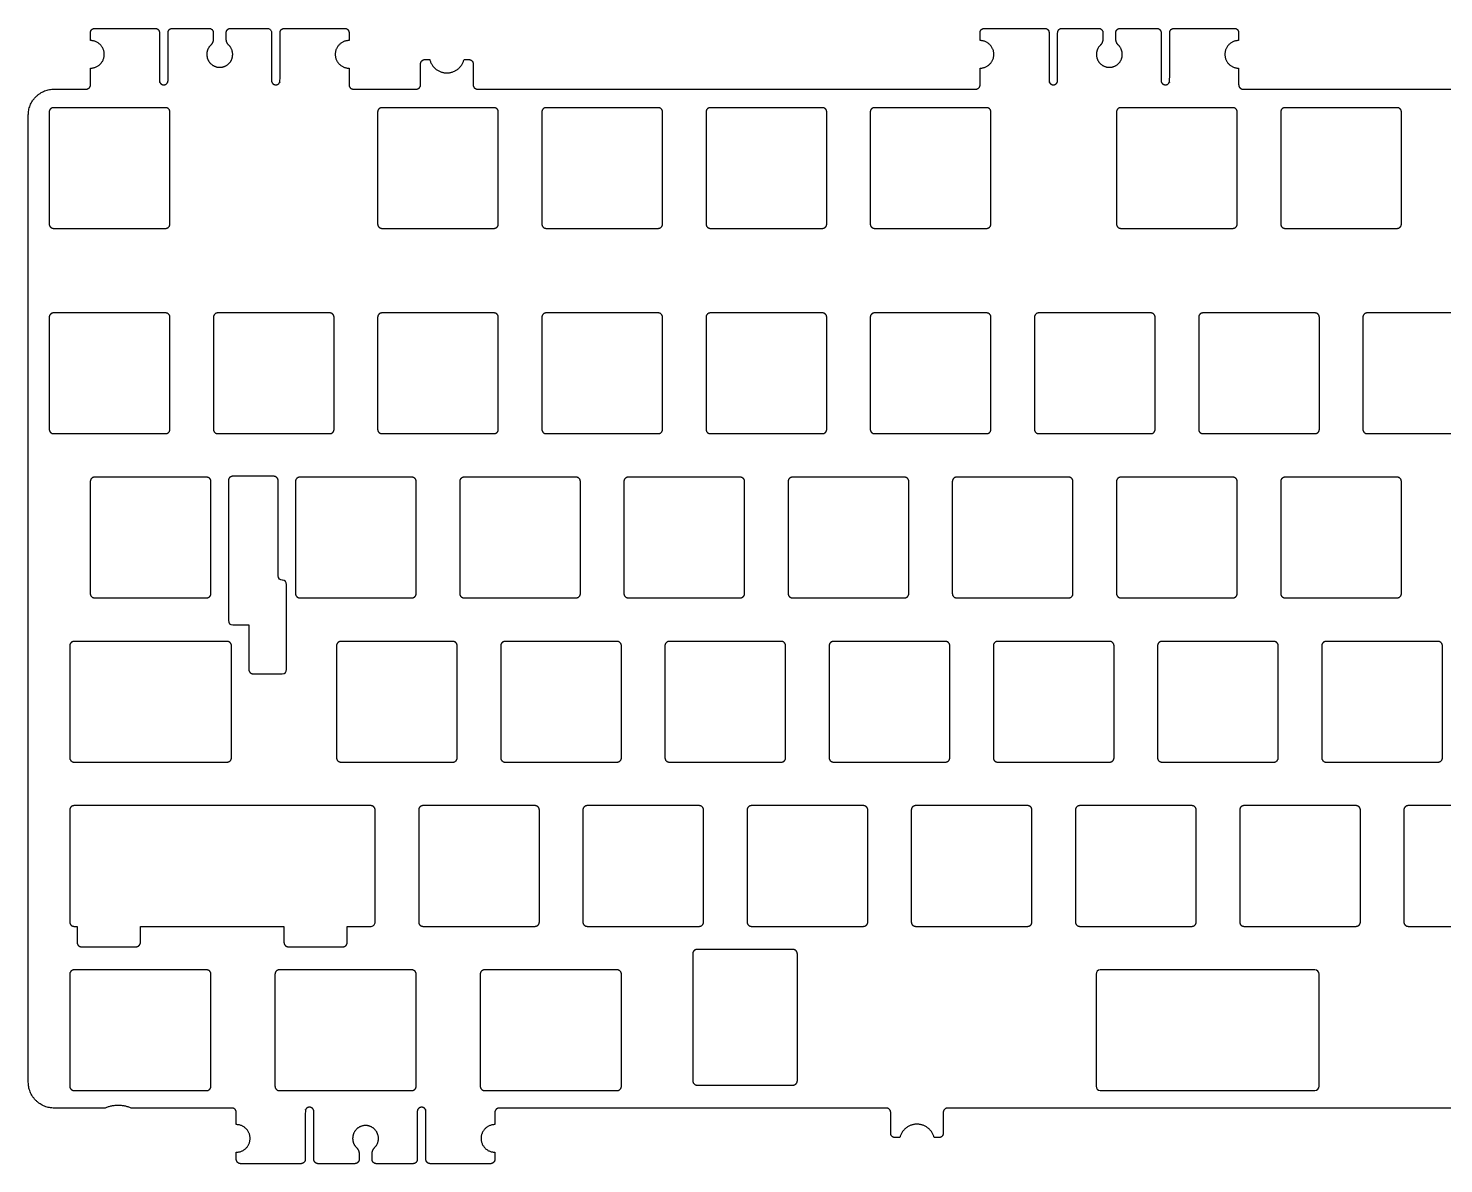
# Model space of a CAD drawing. Header units: millimetres. Extents: x 0 to 347, y 0 to 132.
# Drawn here: x 0 to 164.2, y 0 to 131.7 of the extents above; entities that cross this region are included whole.
import ezdxf

# ---------------------------------------------------------------- set-up
doc = ezdxf.new("R2010")
doc.units = ezdxf.units.MM
doc.layers.add('默认', color=7, linetype='Continuous', true_color=0x000000)

msp = doc.modelspace()

# ---------------------------------------------------------------- linework, layer by layer
at = {"layer": '默认'}
for p, q in [((7.21, 125.14), (7.21, 127.07)), ((37.21, 127.07), (37.21, 125.14)), ((45.51, 125.14), (45.51, 127.57)), ((51.61, 127.57), (51.61, 125.14)), ((110.42, 125.14), (110.42, 127.07)), ((140.42, 127.07), (140.42, 125.14)), ((0, 9.45), (0, 121.64)), ((23.21, 79.23), (23.21, 62.99)), ((123.87, 21.98), (123.87, 8.98)), ((149.27, 22.48), (124.37, 22.48)), ((149.77, 8.98), (149.77, 21.98)), ((124.37, 8.48), (149.27, 8.48)), ((24.13, 4.53), (24.13, 5.95)), ((54.13, 5.95), (54.13, 4.53)), ((100.05, 3.53), (100.05, 5.95)), ((106.15, 5.95), (106.15, 3.53))]:
    msp.add_line(p, q, dxfattribs=at)
for points in [[(28.98, 68.17), (28.98, 79.23)], [(29.97, 57.32), (29.97, 67.17)], [(23.71, 62.49), (25.59, 62.49), (25.59, 57.32)], [(26.09, 56.82), (29.47, 56.82)], [(5.31, 27.53), (5.66, 27.53), (5.66, 25.68)], [(29.66, 27.53), (29.66, 25.68)]]:
    msp.add_lwpolyline(points, dxfattribs=at)
at = {"layer": '默认', "extrusion": (0, 0, -1)}
msp.add_arc((-29.48, 68.17), 0.5, 270.0301, 0, dxfattribs=at)
at = {"layer": '默认'}
for centre, start, end in [((29.47, 67.17), 0, 89.9699), ((23.71, 62.99), 180, 270), ((29.47, 57.32), 270, 0), ((124.37, 21.98), 90, 180), ((149.27, 21.98), 0, 90), ((124.37, 8.98), 180, 270), ((149.27, 8.98), 270, 0)]:
    msp.add_arc(centre, 0.5, start, end, dxfattribs=at)
for points, weights, knots in [([(7.21, 131.19), (7.21, 131.4), (7.36, 131.55), (7.51, 131.69), (7.71, 131.69)], [1, 0.92387948544, 1, 0.92387948544, 1], [3355.0546838, 3355.0546838, 3355.0546838, 3355.447383, 3355.447383, 3355.8400822, 3355.8400822, 3355.8400822]), ([(14.71, 131.69), (14.92, 131.69), (15.07, 131.55), (15.21, 131.4), (15.21, 131.19)], [1, 0.923879360966, 1, 0.923879360966, 1], [3362.8400723, 3362.8400723, 3362.8400723, 3363.2327718, 3363.2327718, 3363.6254714, 3363.6254714, 3363.6254714]), ([(16.21, 125.64), (16.21, 129.65), (16.21, 131.19), (16.21, 131.69), (16.71, 131.69)], [1, 1, 1, 0.707106931179, 1], [3369.201942, 3369.201942, 3369.201942, 3373.207619, 3373.207619, 3373.993017, 3373.993017, 3373.993017]), ([(22.96, 131.19), (22.96, 131.4), (23.11, 131.55), (23.26, 131.69), (23.46, 131.69), (25.67, 131.69), (27.71, 131.69), (28.21, 131.69), (28.21, 131.19), (28.21, 129.65), (28.21, 125.64)], [1, 0.923804026725, 1, 0.923804026725, 1, 1, 1, 0.707107589194, 1, 1, 1], [3388.601549, 3388.601549, 3388.601549, 3388.994446, 3388.994446, 3389.387342, 3389.387342, 3393.475492, 3393.475492, 3394.260889, 3394.260889, 3398.266567, 3398.266567, 3398.266567]), ([(29.21, 131.19), (29.21, 131.4), (29.36, 131.55), (29.51, 131.69), (29.71, 131.69)], [1, 0.923879313893, 1, 0.923879313893, 1], [3403.8430379, 3403.8430379, 3403.8430379, 3404.2357375, 3404.2357375, 3404.6284372, 3404.6284372, 3404.6284372]), ([(110.42, 131.19), (110.42, 131.4), (110.57, 131.55), (110.72, 131.69), (110.92, 131.69)], [1, 0.923879485441, 1, 0.923879485441, 1], [3508.195307, 3508.195307, 3508.195307, 3508.5880062, 3508.5880062, 3508.9807054, 3508.9807054, 3508.9807054]), ([(117.92, 131.69), (118.13, 131.69), (118.28, 131.55), (118.42, 131.4), (118.42, 131.19)], [1, 0.923879360961, 1, 0.923879360961, 1], [3515.9806956, 3515.9806956, 3515.9806956, 3516.3733952, 3516.3733952, 3516.7660947, 3516.7660947, 3516.7660947]), ([(119.42, 125.64), (119.42, 129.65), (119.42, 131.19), (119.42, 131.69), (119.92, 131.69)], [1, 1, 1, 0.707106931198, 1], [3522.342565, 3522.342565, 3522.342565, 3526.348242, 3526.348242, 3527.13364, 3527.13364, 3527.13364]), ([(126.17, 131.19), (126.17, 131.4), (126.32, 131.55), (126.47, 131.69), (126.67, 131.69)], [1, 0.923804026725, 1, 0.923804026725, 1], [3541.9036598, 3541.9036598, 3541.9036598, 3542.2965561, 3542.2965561, 3542.6894524, 3542.6894524, 3542.6894524]), ([(130.92, 131.69), (131.42, 131.69), (131.42, 131.19), (131.42, 129.65), (131.42, 125.64)], [1, 0.707107589089, 1, 1, 1], [3546.939068, 3546.939068, 3546.939068, 3547.724465, 3547.724465, 3551.730143, 3551.730143, 3551.730143]), ([(132.42, 131.19), (132.42, 131.4), (132.57, 131.55), (132.72, 131.69), (132.92, 131.69)], [1, 0.923879313896, 1, 0.923879313896, 1], [3557.3066139, 3557.3066139, 3557.3066139, 3557.6993135, 3557.6993135, 3558.0920132, 3558.0920132, 3558.0920132]), ([(7.21, 127.07), (8.81, 127.07), (8.81, 128.67), (8.81, 130.27), (7.21, 130.27)], [1, 0.707106781187, 1, 0.707106781187, 1], [3348.601298, 3348.601298, 3348.601298, 3351.114572, 3351.114572, 3353.627846, 3353.627846, 3353.627846]), ([(15.21, 131.19), (15.21, 129.65), (15.21, 125.64), (15.21, 125.43), (15.36, 125.29), (15.51, 125.14), (15.71, 125.14), (16.21, 125.14), (16.21, 125.64)], [1, 1, 1, 0.923879313885, 1, 0.923879313885, 1, 0.707107589127, 1], [3363.625471, 3363.625471, 3363.625471, 3367.631145, 3367.631145, 3368.023845, 3368.023845, 3368.416545, 3368.416545, 3369.201942, 3369.201942, 3369.201942]), ([(21.16, 129.74), (20.44, 129.03), (20.82, 128.1), (21.2, 127.17), (22.21, 127.17), (23.22, 127.17), (23.6, 128.1), (23.98, 129.03), (23.26, 129.74)], [1, 0.830077996868, 1, 0.830077996868, 1, 0.830077996868, 1, 0.830077996868, 1], [3380.187406, 3380.187406, 3380.187406, 3381.962052, 3381.962052, 3383.736699, 3383.736699, 3385.511345, 3385.511345, 3387.285991, 3387.285991, 3387.285991]), ([(28.21, 125.64), (28.21, 125.14), (28.71, 125.14), (28.92, 125.14), (29.07, 125.29), (29.21, 125.43), (29.21, 125.64), (29.21, 129.65), (29.21, 131.19)], [1, 0.707107589127, 1, 0.923879313885, 1, 0.923879313885, 1, 1, 1], [3398.266567, 3398.266567, 3398.266567, 3399.051964, 3399.051964, 3399.444664, 3399.444664, 3399.837364, 3399.837364, 3403.843038, 3403.843038, 3403.843038]), ([(37.21, 130.27), (35.61, 130.27), (35.61, 128.67), (35.61, 127.07), (37.21, 127.07)], [1, 0.707109321085, 1.00000718393, 0.707109321085, 1], [3413.840664, 3413.840664, 3413.840664, 3416.353938, 3416.353938, 3418.867212, 3418.867212, 3418.867212]), ([(110.42, 127.07), (112.02, 127.07), (112.02, 128.67), (112.02, 130.27), (110.42, 130.27)], [1, 0.707109321085, 1.00000718393, 0.707109321085, 1], [3502.500201, 3502.500201, 3502.500201, 3505.013475, 3505.013475, 3507.526749, 3507.526749, 3507.526749]), ([(118.42, 131.19), (118.42, 129.65), (118.42, 125.64), (118.42, 125.43), (118.57, 125.29), (118.72, 125.14), (118.92, 125.14), (119.42, 125.14), (119.42, 125.64)], [1, 1, 1, 0.923879313885, 1, 0.923879313885, 1, 0.707107589127, 1], [3516.766095, 3516.766095, 3516.766095, 3520.771769, 3520.771769, 3521.164468, 3521.164468, 3521.557168, 3521.557168, 3522.342565, 3522.342565, 3522.342565]), ([(124.37, 129.74), (123.65, 129.03), (124.03, 128.1), (124.41, 127.17), (125.42, 127.17), (126.43, 127.17), (126.81, 128.1), (127.19, 129.03), (126.47, 129.74)], [1, 0.830077996868, 1, 0.830077996869, 1, 0.830077996869, 1, 0.830077996869, 1], [3533.489516, 3533.489516, 3533.489516, 3535.264163, 3535.264163, 3537.038809, 3537.038809, 3538.813456, 3538.813456, 3540.588102, 3540.588102, 3540.588102]), ([(131.42, 125.64), (131.42, 125.14), (131.92, 125.14), (132.13, 125.14), (132.28, 125.29), (132.42, 125.43), (132.42, 125.64), (132.42, 129.65), (132.42, 131.19)], [1, 0.707107589127, 1, 0.923879313885, 1, 0.923879313885, 1, 1, 1], [3551.730143, 3551.730143, 3551.730143, 3552.51554, 3552.51554, 3552.90824, 3552.90824, 3553.30094, 3553.30094, 3557.306614, 3557.306614, 3557.306614]), ([(140.42, 130.27), (138.82, 130.27), (138.82, 128.67), (138.82, 127.07), (140.42, 127.07)], [1, 0.707111860992, 1.00001436791, 0.707111860992, 1], [3566.54596, 3566.54596, 3566.54596, 3569.059234, 3569.059234, 3571.572508, 3571.572508, 3571.572508]), ([(46.57, 128.07), (46.96, 126.52), (48.56, 126.52), (50.16, 126.52), (50.55, 128.07)], [1, 0.82280332895, 1.08851835464, 0.82280332895, 1], [3432.872805, 3432.872805, 3432.872805, 3435.556571, 3435.556571, 3438.240338, 3438.240338, 3438.240338]), ([(140.42, 125.14), (140.42, 124.93), (140.57, 124.79), (140.72, 124.64), (140.92, 124.64)], [1, 0.923879131434, 1, 0.923879131434, 1], [3572.9992925, 3572.9992925, 3572.9992925, 3573.3919927, 3573.3919927, 3573.7846928, 3573.7846928, 3573.7846928]), ([(24.13, 5.95), (24.13, 6.16), (23.98, 6.31), (23.83, 6.45), (23.63, 6.45)], [1, 0.923879131434, 1, 0.923879443408, 0.999999376055], [4408.7221647, 4408.7221647, 4408.7221647, 4409.1148656, 4409.1148656, 4409.5075649, 4409.5075649, 4409.5075649]), ([(33.13, 6.05), (33.13, 6.55), (32.63, 6.55), (32.42, 6.55), (32.27, 6.41), (32.13, 6.26), (32.13, 6.05), (32.13, 2.05), (32.13, 0.5)], [1, 0.707107589127, 1, 0.923879313885, 1, 0.923879313885, 1, 1, 1], [4387.895397, 4387.895397, 4387.895397, 4388.680795, 4388.680795, 4389.073494, 4389.073494, 4389.466194, 4389.466194, 4393.471868, 4393.471868, 4393.471868]), ([(33.63, 0), (33.13, 0), (33.13, 0.5), (33.13, 2.05), (33.13, 6.05)], [1, 0.707107589089, 1, 1, 1], [4383.104322, 4383.104322, 4383.104322, 4383.889719, 4383.889719, 4387.895397, 4387.895397, 4387.895397]), ([(45.13, 6.05), (45.13, 2.05), (45.13, 0.5), (45.13, 0), (44.63, 0)], [1, 1, 1, 0.707106931198, 1], [4358.507819, 4358.507819, 4358.507819, 4362.513496, 4362.513496, 4363.298894, 4363.298894, 4363.298894]), ([(46.13, 0.5), (46.13, 2.05), (46.13, 6.05), (46.13, 6.26), (45.98, 6.41), (45.83, 6.55), (45.63, 6.55), (45.13, 6.55), (45.13, 6.05)], [1, 1, 1, 0.923879313885, 1, 0.923879313885, 1, 0.707107589127, 1], [4352.931349, 4352.931349, 4352.931349, 4356.937023, 4356.937023, 4357.329722, 4357.329722, 4357.722422, 4357.722422, 4358.507819, 4358.507819, 4358.507819]), ([(24.13, 1.33), (25.73, 1.33), (25.73, 2.93), (25.73, 4.53), (24.13, 4.53)], [1, 0.707111860992, 1.00001436791, 0.707111860992, 1], [4402.639083, 4402.639083, 4402.639083, 4405.152357, 4405.152357, 4407.665631, 4407.665631, 4407.665631]), ([(40.18, 1.86), (40.9, 2.56), (40.51, 3.49), (40.13, 4.43), (39.13, 4.43), (38.12, 4.43), (37.74, 3.49), (37.36, 2.56), (38.08, 1.86)], [1, 0.830077996868, 1, 0.830077996869, 1, 0.830077996869, 1, 0.830077996869, 1], [4369.654771, 4369.654771, 4369.654771, 4371.429417, 4371.429417, 4373.204063, 4373.204063, 4374.97871, 4374.97871, 4376.753356, 4376.753356, 4376.753356]), ([(54.13, 4.53), (52.53, 4.53), (52.53, 2.93), (52.53, 1.33), (54.13, 1.33)], [1, 0.707109321085, 1.00000718393, 0.707109321085, 1], [4338.737585, 4338.737585, 4338.737585, 4341.25086, 4341.25086, 4343.764134, 4343.764134, 4343.764134]), ([(105.09, 3.03), (104.7, 4.58), (103.1, 4.58), (101.5, 4.58), (101.11, 3.03)], [1, 0.82280332895, 1.08851835464, 0.82280332895, 1], [4282.11796, 4282.11796, 4282.11796, 4284.801727, 4284.801727, 4287.485493, 4287.485493, 4287.485493]), ([(32.13, 0.5), (32.13, 0.29), (31.98, 0.15), (31.83, 0), (31.63, 0)], [1, 0.923879313896, 1, 0.923879313896, 1], [4393.4718679, 4393.4718679, 4393.4718679, 4393.8645676, 4393.8645676, 4394.2572672, 4394.2572672, 4394.2572672]), ([(38.38, 0.5), (38.38, 0.29), (38.23, 0.15), (38.08, 0), (37.88, 0)], [1, 0.923804026725, 1, 0.923804026725, 1], [4378.0689138, 4378.0689138, 4378.0689138, 4378.4618101, 4378.4618101, 4378.8547065, 4378.8547065, 4378.8547065]), ([(46.63, 0), (46.42, 0), (46.27, 0.15), (46.13, 0.29), (46.13, 0.5)], [1, 0.923879360961, 1, 0.923879360961, 1], [4352.1459497, 4352.1459497, 4352.1459497, 4352.5386492, 4352.5386492, 4352.9313487, 4352.9313487, 4352.9313487]), ([(54.13, 0.5), (54.13, 0.29), (53.98, 0.15), (53.83, 0), (53.63, 0)], [1, 0.923879485441, 1, 0.923879485441, 1], [4344.3605611, 4344.3605611, 4344.3605611, 4344.7532603, 4344.7532603, 4345.1459595, 4345.1459595, 4345.1459595])]:
    msp.add_rational_spline(points, weights, degree=2, knots=knots, dxfattribs=at)
for points, degree in [([(7.71, 131.69), (11.21, 131.69), (14.71, 131.69)], 2), ([(16.71, 131.69), (18.76, 131.69), (20.96, 131.69)], 2), ([(29.71, 131.69), (33.21, 131.69), (36.71, 131.69)], 2), ([(110.92, 131.69), (114.42, 131.69), (117.92, 131.69)], 2), ([(119.92, 131.69), (122.05, 131.69), (124.17, 131.69)], 2), ([(126.67, 131.69), (128.8, 131.69), (130.92, 131.69)], 2), ([(132.92, 131.69), (136.42, 131.69), (139.92, 131.69)], 2), ([(7.21, 130.27), (7.21, 130.73), (7.21, 131.19)], 2), ([(21.46, 131.19), (21.46, 130.82), (21.46, 130.45)], 2), ([(22.96, 130.45), (22.96, 130.82), (22.96, 131.19)], 2), ([(37.21, 131.19), (37.21, 130.73), (37.21, 130.27)], 2), ([(110.42, 130.27), (110.42, 130.73), (110.42, 131.19)], 2), ([(124.67, 131.19), (124.67, 130.82), (124.67, 130.45)], 2), ([(126.17, 130.45), (126.17, 130.82), (126.17, 131.19)], 2), ([(140.42, 131.19), (140.42, 130.73), (140.42, 130.27)], 2), ([(46.01, 128.07), (46.29, 128.07), (46.57, 128.07)], 2), ([(50.55, 128.07), (50.83, 128.07), (51.11, 128.07)], 2), ([(3, 124.64), (4.55, 124.64), (6.71, 124.64)], 2), ([(37.71, 124.64), (41.36, 124.64), (45.01, 124.64)], 2), ([(52.11, 124.64), (80.9, 124.64), (109.92, 124.64)], 2), ([(140.92, 124.64), (174.42, 124.64), (207.9, 124.64)], 2), ([(2.43, 121.99), (2.43, 115.49), (2.43, 108.99)], 2), ([(15.93, 122.49), (9.43, 122.49), (2.93, 122.49)], 2), ([(16.43, 108.99), (16.43, 115.49), (16.43, 121.99)], 2), ([(40.53, 121.99), (40.53, 115.49), (40.53, 108.99)], 2), ([(54.03, 122.49), (47.53, 122.49), (41.03, 122.49)], 2), ([(54.53, 108.99), (54.53, 115.49), (54.53, 121.99)], 2), ([(59.58, 121.99), (59.58, 115.49), (59.58, 108.99)], 2), ([(73.08, 122.49), (66.58, 122.49), (60.08, 122.49)], 2), ([(73.58, 108.99), (73.58, 115.49), (73.58, 121.99)], 2), ([(78.63, 121.99), (78.63, 115.49), (78.63, 108.99)], 2), ([(92.13, 122.49), (85.63, 122.49), (79.13, 122.49)], 2), ([(92.63, 108.99), (92.63, 115.49), (92.63, 121.99)], 2), ([(97.68, 121.99), (97.68, 115.49), (97.68, 108.99)], 2), ([(111.18, 122.49), (104.68, 122.49), (98.18, 122.49)], 2), ([(111.68, 108.99), (111.68, 115.49), (111.68, 121.99)], 2), ([(126.25, 121.99), (126.25, 115.49), (126.25, 108.99)], 2), ([(139.75, 122.49), (133.25, 122.49), (126.75, 122.49)], 2), ([(140.25, 108.99), (140.25, 115.49), (140.25, 121.99)], 2), ([(145.3, 121.99), (145.3, 115.49), (145.3, 108.99)], 2), ([(158.8, 122.49), (152.3, 122.49), (145.8, 122.49)], 2), ([(159.3, 108.99), (159.3, 115.49), (159.3, 121.99)], 2), ([(2.93, 108.49), (9.43, 108.49), (15.93, 108.49)], 2), ([(41.03, 108.49), (47.53, 108.49), (54.03, 108.49)], 2), ([(60.08, 108.49), (66.58, 108.49), (73.08, 108.49)], 2), ([(79.13, 108.49), (85.63, 108.49), (92.13, 108.49)], 2), ([(98.18, 108.49), (104.68, 108.49), (111.18, 108.49)], 2), ([(126.75, 108.49), (133.25, 108.49), (139.75, 108.49)], 2), ([(145.8, 108.49), (152.3, 108.49), (158.8, 108.49)], 2), ([(15.93, 98.68), (9.43, 98.68), (2.93, 98.68)], 2), ([(34.98, 98.68), (28.48, 98.68), (21.98, 98.68)], 2), ([(54.03, 98.68), (47.53, 98.68), (41.03, 98.68)], 2), ([(73.08, 98.68), (66.58, 98.68), (60.08, 98.68)], 2), ([(92.13, 98.68), (85.63, 98.68), (79.13, 98.68)], 2), ([(111.18, 98.68), (104.68, 98.68), (98.18, 98.68)], 2), ([(130.23, 98.68), (123.73, 98.68), (117.23, 98.68)], 2), ([(149.28, 98.68), (142.78, 98.68), (136.28, 98.68)], 2), ([(168.33, 98.68), (161.83, 98.68), (155.33, 98.68)], 2), ([(2.43, 98.18), (2.43, 91.68), (2.43, 85.18)], 2), ([(16.43, 85.18), (16.43, 91.68), (16.43, 98.18)], 2), ([(21.48, 98.18), (21.48, 91.68), (21.48, 85.18)], 2), ([(35.47, 85.18), (35.47, 91.68), (35.47, 98.18)], 2), ([(40.53, 98.18), (40.53, 91.68), (40.53, 85.18)], 2), ([(54.53, 85.18), (54.53, 91.68), (54.53, 98.18)], 2), ([(59.58, 98.18), (59.58, 91.68), (59.58, 85.18)], 2), ([(73.58, 85.18), (73.58, 91.68), (73.58, 98.18)], 2), ([(78.63, 98.18), (78.63, 91.68), (78.63, 85.18)], 2), ([(92.63, 85.18), (92.63, 91.68), (92.63, 98.18)], 2), ([(97.68, 98.18), (97.68, 91.68), (97.68, 85.18)], 2), ([(111.68, 85.18), (111.68, 91.68), (111.68, 98.18)], 2), ([(116.73, 98.18), (116.73, 91.68), (116.73, 85.18)], 2), ([(130.73, 85.18), (130.73, 91.68), (130.73, 98.18)], 2), ([(135.78, 98.18), (135.78, 91.68), (135.78, 85.18)], 2), ([(149.78, 85.18), (149.78, 91.68), (149.78, 98.18)], 2), ([(154.83, 98.18), (154.83, 91.68), (154.83, 85.18)], 2), ([(2.93, 84.68), (9.43, 84.68), (15.93, 84.68)], 2), ([(21.98, 84.68), (28.48, 84.68), (34.98, 84.68)], 2), ([(41.03, 84.68), (47.53, 84.68), (54.03, 84.68)], 2), ([(60.08, 84.68), (66.58, 84.68), (73.08, 84.68)], 2), ([(79.13, 84.68), (85.63, 84.68), (92.13, 84.68)], 2), ([(98.18, 84.68), (104.68, 84.68), (111.18, 84.68)], 2), ([(117.23, 84.68), (123.73, 84.68), (130.23, 84.68)], 2), ([(136.28, 84.68), (142.78, 84.68), (149.28, 84.68)], 2), ([(155.33, 84.68), (161.83, 84.68), (168.33, 84.68)], 2), ([(7.19, 79.13), (7.19, 72.63), (7.19, 66.13)], 2), ([(20.69, 79.63), (14.19, 79.63), (7.69, 79.63)], 2), ([(21.19, 66.13), (21.19, 72.63), (21.19, 79.13)], 2), ([(28.48, 79.73), (26.09, 79.73), (23.71, 79.73)], 2), ([(31, 79.13), (31, 72.63), (31, 66.13)], 2), ([(44.5, 79.63), (38, 79.63), (31.5, 79.63)], 2), ([(45, 66.13), (45, 72.63), (45, 79.13)], 2), ([(50.05, 79.13), (50.05, 72.63), (50.05, 66.13)], 2), ([(63.55, 79.63), (57.05, 79.63), (50.55, 79.63)], 2), ([(64.05, 66.13), (64.05, 72.63), (64.05, 79.13)], 2), ([(69.1, 79.13), (69.1, 72.63), (69.1, 66.13)], 2), ([(82.6, 79.63), (76.1, 79.63), (69.6, 79.63)], 2), ([(83.1, 66.13), (83.1, 72.63), (83.1, 79.13)], 2), ([(88.15, 79.13), (88.15, 72.63), (88.15, 66.13)], 2), ([(101.65, 79.63), (95.15, 79.63), (88.65, 79.63)], 2), ([(102.15, 66.13), (102.15, 72.63), (102.15, 79.13)], 2), ([(107.2, 79.13), (107.2, 72.63), (107.2, 66.13)], 2), ([(120.7, 79.63), (114.2, 79.63), (107.7, 79.63)], 2), ([(121.2, 66.13), (121.2, 72.63), (121.2, 79.13)], 2), ([(126.25, 79.13), (126.25, 72.63), (126.25, 66.13)], 2), ([(139.75, 79.63), (133.25, 79.63), (126.75, 79.63)], 2), ([(140.25, 66.13), (140.25, 72.63), (140.25, 79.13)], 2), ([(145.3, 79.13), (145.3, 72.63), (145.3, 66.13)], 2), ([(158.8, 79.63), (152.3, 79.63), (145.8, 79.63)], 2), ([(159.3, 66.13), (159.3, 72.63), (159.3, 79.13)], 2), ([(7.69, 65.63), (14.19, 65.63), (20.69, 65.63)], 2), ([(31.5, 65.63), (38, 65.63), (44.5, 65.63)], 2), ([(50.55, 65.63), (57.05, 65.63), (63.55, 65.63)], 2), ([(69.6, 65.63), (76.1, 65.63), (82.6, 65.63)], 2), ([(88.65, 65.63), (95.15, 65.63), (101.65, 65.63)], 2), ([(107.7, 65.63), (114.2, 65.63), (120.7, 65.63)], 2), ([(126.75, 65.63), (133.25, 65.63), (139.75, 65.63)], 2), ([(145.8, 65.63), (152.3, 65.63), (158.8, 65.63)], 2), ([(4.81, 60.08), (4.81, 53.58), (4.81, 47.08)], 2), ([(23.07, 60.58), (14.19, 60.58), (5.31, 60.58)], 2), ([(23.57, 47.08), (23.57, 53.58), (23.57, 60.08)], 2), ([(35.76, 60.08), (35.76, 53.58), (35.76, 47.08)], 2), ([(49.26, 60.58), (42.76, 60.58), (36.26, 60.58)], 2), ([(49.76, 47.08), (49.76, 53.58), (49.76, 60.08)], 2), ([(54.81, 60.08), (54.81, 53.58), (54.81, 47.08)], 2), ([(68.31, 60.58), (61.81, 60.58), (55.31, 60.58)], 2), ([(68.81, 47.08), (68.81, 53.58), (68.81, 60.08)], 2), ([(73.86, 60.08), (73.86, 53.58), (73.86, 47.08)], 2), ([(87.36, 60.58), (80.86, 60.58), (74.36, 60.58)], 2), ([(87.86, 47.08), (87.86, 53.58), (87.86, 60.08)], 2), ([(92.91, 60.08), (92.91, 53.58), (92.91, 47.08)], 2), ([(106.41, 60.58), (99.91, 60.58), (93.41, 60.58)], 2), ([(106.91, 47.08), (106.91, 53.58), (106.91, 60.08)], 2), ([(111.96, 60.08), (111.96, 53.58), (111.96, 47.08)], 2), ([(125.46, 60.58), (118.96, 60.58), (112.46, 60.58)], 2), ([(125.96, 47.08), (125.96, 53.58), (125.96, 60.08)], 2), ([(131.01, 60.08), (131.01, 53.58), (131.01, 47.08)], 2), ([(144.51, 60.58), (138.01, 60.58), (131.51, 60.58)], 2), ([(145.01, 47.08), (145.01, 53.58), (145.01, 60.08)], 2), ([(150.06, 60.08), (150.06, 53.58), (150.06, 47.08)], 2), ([(163.56, 60.58), (157.06, 60.58), (150.56, 60.58)], 2), ([(164.06, 47.08), (164.06, 53.58), (164.06, 60.08)], 2), ([(5.31, 46.58), (14.19, 46.58), (23.07, 46.58)], 2), ([(36.26, 46.58), (42.76, 46.58), (49.26, 46.58)], 2), ([(55.31, 46.58), (61.81, 46.58), (68.31, 46.58)], 2), ([(74.36, 46.58), (80.86, 46.58), (87.36, 46.58)], 2), ([(93.41, 46.58), (99.91, 46.58), (106.41, 46.58)], 2), ([(112.46, 46.58), (118.96, 46.58), (125.46, 46.58)], 2), ([(131.51, 46.58), (138.01, 46.58), (144.51, 46.58)], 2), ([(150.56, 46.58), (157.06, 46.58), (163.56, 46.58)], 2), ([(39.74, 41.53), (27.47, 41.53), (15.99, 41.53), (5.31, 41.53)], 3), ([(58.79, 41.53), (52.29, 41.53), (45.79, 41.53)], 2), ([(77.84, 41.53), (71.34, 41.53), (64.84, 41.53)], 2), ([(96.89, 41.53), (90.39, 41.53), (83.89, 41.53)], 2), ([(115.94, 41.53), (109.44, 41.53), (102.94, 41.53)], 2), ([(134.99, 41.53), (128.49, 41.53), (121.99, 41.53)], 2), ([(154.04, 41.53), (147.54, 41.53), (141.04, 41.53)], 2), ([(173.09, 41.53), (166.59, 41.53), (160.09, 41.53)], 2), ([(4.81, 41.03), (4.81, 36.7), (4.81, 32.36), (4.81, 28.03)], 3), ([(40.24, 28.03), (40.24, 32.36), (40.24, 36.7), (40.24, 41.03)], 3), ([(45.29, 41.03), (45.29, 34.53), (45.29, 28.03)], 2), ([(59.29, 28.03), (59.29, 34.53), (59.29, 41.03)], 2), ([(64.34, 41.03), (64.34, 34.53), (64.34, 28.03)], 2), ([(78.34, 28.03), (78.34, 34.53), (78.34, 41.03)], 2), ([(83.39, 41.03), (83.39, 34.53), (83.39, 28.03)], 2), ([(97.39, 28.03), (97.39, 34.53), (97.39, 41.03)], 2), ([(102.44, 41.03), (102.44, 34.53), (102.44, 28.03)], 2), ([(116.44, 28.03), (116.44, 34.53), (116.44, 41.03)], 2), ([(121.49, 41.03), (121.49, 34.53), (121.49, 28.03)], 2), ([(135.49, 28.03), (135.49, 34.53), (135.49, 41.03)], 2), ([(140.54, 41.03), (140.54, 34.53), (140.54, 28.03)], 2), ([(154.54, 28.03), (154.54, 34.53), (154.54, 41.03)], 2), ([(159.59, 41.03), (159.59, 34.53), (159.59, 28.03)], 2), ([(13.01, 27.53), (18.37, 27.53), (23.92, 27.53), (29.66, 27.53)], 3), ([(13.01, 25.68), (13.01, 26.3), (13.01, 26.91), (13.01, 27.53)], 3), ([(37.01, 25.68), (37.01, 26.3), (37.01, 26.91), (37.01, 27.53)], 3), ([(45.79, 27.53), (52.29, 27.53), (58.79, 27.53)], 2), ([(64.84, 27.53), (71.34, 27.53), (77.84, 27.53)], 2), ([(83.89, 27.53), (90.39, 27.53), (96.89, 27.53)], 2), ([(102.94, 27.53), (109.44, 27.53), (115.94, 27.53)], 2), ([(121.99, 27.53), (128.49, 27.53), (134.99, 27.53)], 2), ([(141.04, 27.53), (147.54, 27.53), (154.04, 27.53)], 2), ([(160.09, 27.53), (166.59, 27.53), (173.09, 27.53)], 2), ([(6.18, 25.16), (8.28, 25.16), (10.38, 25.16), (12.48, 25.16)], 3), ([(30.18, 25.16), (32.28, 25.16), (34.38, 25.16), (36.48, 25.16)], 3), ([(88.7, 24.86), (83.15, 24.86), (77.6, 24.86)], 2), ([(77.08, 24.33), (77.08, 16.98), (77.08, 9.63)], 2), ([(89.22, 9.63), (89.22, 16.98), (89.22, 24.33)], 2), ([(4.81, 21.98), (4.81, 15.48), (4.81, 8.98)], 2), ([(20.69, 22.48), (13, 22.48), (5.31, 22.48)], 2), ([(21.19, 8.98), (21.19, 15.48), (21.19, 21.98)], 2), ([(28.62, 21.98), (28.62, 15.48), (28.62, 8.98)], 2), ([(44.5, 22.48), (36.81, 22.48), (29.12, 22.48)], 2), ([(45, 8.98), (45, 15.48), (45, 21.98)], 2), ([(52.43, 21.98), (52.43, 15.48), (52.43, 8.98)], 2), ([(68.31, 22.48), (60.62, 22.48), (52.93, 22.48)], 2), ([(68.81, 8.98), (68.81, 15.48), (68.81, 21.98)], 2), ([(5.31, 8.48), (13, 8.48), (20.69, 8.48)], 2), ([(29.12, 8.48), (36.81, 8.48), (44.5, 8.48)], 2), ([(52.93, 8.48), (60.62, 8.48), (68.31, 8.48)], 2), ([(77.6, 9.11), (83.15, 9.11), (88.7, 9.11)], 2), ([(23.63, 6.45), (17.78, 6.45), (11.94, 6.45)], 2), ([(99.55, 6.45), (77.09, 6.45), (54.63, 6.45)], 2), ([(172.21, 6.45), (139.43, 6.45), (106.65, 6.45)], 2), ([(101.11, 3.03), (100.83, 3.03), (100.55, 3.03)], 2), ([(105.65, 3.03), (105.37, 3.03), (105.09, 3.03)], 2), ([(24.13, 0.5), (24.13, 0.91), (24.13, 1.33)], 2), ([(31.63, 0), (28.13, 0), (24.63, 0)], 2), ([(37.88, 0), (35.75, 0), (33.63, 0)], 2), ([(38.38, 1.14), (38.38, 0.82), (38.38, 0.5)], 2), ([(39.88, 0.5), (39.88, 0.82), (39.88, 1.14)], 2), ([(44.63, 0), (42.5, 0), (40.38, 0)], 2), ([(53.63, 0), (50.13, 0), (46.63, 0)], 2), ([(54.13, 1.33), (54.13, 0.91), (54.13, 0.5)], 2)]:
    msp.add_open_spline(points, degree=degree, dxfattribs=at)
for points, weights, degree in [([(20.96, 131.69), (21.46, 131.69), (21.46, 131.19)], [1, 0.70710739093, 1], 2), ([(36.71, 131.69), (37.21, 131.69), (37.21, 131.19)], [1, 0.707106781185, 1], 2), ([(124.17, 131.69), (124.67, 131.69), (124.67, 131.19)], [1, 0.70710739093, 1], 2), ([(139.92, 131.69), (140.42, 131.69), (140.42, 131.19)], [1, 0.707106781185, 1], 2), ([(21.46, 130.45), (21.46, 130.03), (21.16, 129.74)], [1, 0.921954445729, 1], 2), ([(23.26, 129.74), (22.96, 130.03), (22.96, 130.45)], [1, 0.921954445729, 1], 2), ([(124.67, 130.45), (124.67, 130.03), (124.37, 129.74)], [1, 0.921954445729, 1], 2), ([(126.47, 129.74), (126.17, 130.03), (126.17, 130.45)], [1, 0.921954445728, 1], 2), ([(45.51, 127.57), (45.51, 128.07), (46.01, 128.07)], [1, 0.707106781196, 1], 2), ([(51.11, 128.07), (51.61, 128.07), (51.61, 127.57)], [1, 0.707106781188, 1], 2), ([(6.71, 124.64), (7.21, 124.64), (7.21, 125.14)], [1, 0.707106781264, 1], 2), ([(37.21, 125.14), (37.21, 124.64), (37.71, 124.64)], [1, 0.707106777826, 1], 2), ([(45.01, 124.64), (45.51, 124.64), (45.51, 125.14)], [1, 0.707106778366, 1], 2), ([(51.61, 125.14), (51.61, 124.64), (52.11, 124.64)], [1, 0.707106784968, 1], 2), ([(109.92, 124.64), (110.42, 124.64), (110.42, 125.14)], [1, 0.707106769657, 1], 2), ([(0, 121.64), (0, 124.64), (3, 124.64)], [1, 0.707106781185, 1], 2), ([(2.93, 122.49), (2.43, 122.49), (2.43, 121.99)], [1, 0.707106781187, 1], 2), ([(16.43, 121.99), (16.43, 122.49), (15.93, 122.49)], [1, 0.707106781187, 1], 2), ([(41.03, 122.49), (40.53, 122.49), (40.53, 121.99)], [1, 0.707106781187, 1], 2), ([(54.53, 121.99), (54.53, 122.49), (54.03, 122.49)], [1, 0.707106781187, 1], 2), ([(60.08, 122.49), (59.58, 122.49), (59.58, 121.99)], [1, 0.707106781187, 1], 2), ([(73.58, 121.99), (73.58, 122.49), (73.08, 122.49)], [1, 0.707106781187, 1], 2), ([(79.13, 122.49), (78.63, 122.49), (78.63, 121.99)], [1, 0.707106781187, 1], 2), ([(92.63, 121.99), (92.63, 122.49), (92.13, 122.49)], [1, 0.707106781187, 1], 2), ([(98.18, 122.49), (97.68, 122.49), (97.68, 121.99)], [1, 0.707106781187, 1], 2), ([(111.68, 121.99), (111.68, 122.49), (111.18, 122.49)], [1, 0.707106781187, 1], 2), ([(126.75, 122.49), (126.25, 122.49), (126.25, 121.99)], [1, 0.707106781187, 1], 2), ([(140.25, 121.99), (140.25, 122.49), (139.75, 122.49)], [1, 0.707106781187, 1], 2), ([(145.8, 122.49), (145.3, 122.49), (145.3, 121.99)], [1, 0.707106781187, 1], 2), ([(159.3, 121.99), (159.3, 122.49), (158.8, 122.49)], [1, 0.707106781187, 1], 2), ([(2.43, 108.99), (2.43, 108.49), (2.93, 108.49)], [1, 0.707106781187, 1], 2), ([(15.93, 108.49), (16.43, 108.49), (16.43, 108.99)], [1, 0.707106781187, 1], 2), ([(40.53, 108.99), (40.53, 108.49), (41.03, 108.49)], [1, 0.707106781187, 1], 2), ([(54.03, 108.49), (54.53, 108.49), (54.53, 108.99)], [1, 0.707106781187, 1], 2), ([(59.58, 108.99), (59.58, 108.49), (60.08, 108.49)], [1, 0.707106781187, 1], 2), ([(73.08, 108.49), (73.58, 108.49), (73.58, 108.99)], [1, 0.707106781187, 1], 2), ([(78.63, 108.99), (78.63, 108.49), (79.13, 108.49)], [1, 0.707106781187, 1], 2), ([(92.13, 108.49), (92.63, 108.49), (92.63, 108.99)], [1, 0.707106781187, 1], 2), ([(97.68, 108.99), (97.68, 108.49), (98.18, 108.49)], [1, 0.707106781187, 1], 2), ([(111.18, 108.49), (111.68, 108.49), (111.68, 108.99)], [1, 0.707106781187, 1], 2), ([(126.25, 108.99), (126.25, 108.49), (126.75, 108.49)], [1, 0.707106781187, 1], 2), ([(139.75, 108.49), (140.25, 108.49), (140.25, 108.99)], [1, 0.707106781187, 1], 2), ([(145.3, 108.99), (145.3, 108.49), (145.8, 108.49)], [1, 0.707106781187, 1], 2), ([(158.8, 108.49), (159.3, 108.49), (159.3, 108.99)], [1, 0.707106781187, 1], 2), ([(2.93, 98.68), (2.43, 98.68), (2.43, 98.18)], [1, 0.707106781187, 1], 2), ([(16.43, 98.18), (16.43, 98.68), (15.93, 98.68)], [1, 0.707106781187, 1], 2), ([(21.98, 98.68), (21.48, 98.68), (21.48, 98.18)], [1, 0.707106781187, 1], 2), ([(35.47, 98.18), (35.47, 98.68), (34.98, 98.68)], [1, 0.707106781189, 1], 2), ([(41.03, 98.68), (40.53, 98.68), (40.53, 98.18)], [1, 0.707106781187, 1], 2), ([(54.53, 98.18), (54.53, 98.68), (54.03, 98.68)], [1, 0.707106781187, 1], 2), ([(60.08, 98.68), (59.58, 98.68), (59.58, 98.18)], [1, 0.707106781187, 1], 2), ([(73.58, 98.18), (73.58, 98.68), (73.08, 98.68)], [1, 0.707106781188, 1], 2), ([(79.13, 98.68), (78.63, 98.68), (78.63, 98.18)], [1, 0.707106781188, 1], 2), ([(92.63, 98.18), (92.63, 98.68), (92.13, 98.68)], [1, 0.707106781188, 1], 2), ([(98.18, 98.68), (97.68, 98.68), (97.68, 98.18)], [1, 0.707106781188, 1], 2), ([(111.68, 98.18), (111.68, 98.68), (111.18, 98.68)], [1, 0.707106781187, 1], 2), ([(117.23, 98.68), (116.73, 98.68), (116.73, 98.18)], [1, 0.707106781187, 1], 2), ([(130.73, 98.18), (130.73, 98.68), (130.23, 98.68)], [1, 0.707106781187, 1], 2), ([(136.28, 98.68), (135.78, 98.68), (135.78, 98.18)], [1, 0.707106781187, 1], 2), ([(149.78, 98.18), (149.78, 98.68), (149.28, 98.68)], [1, 0.707106781188, 1], 2), ([(155.33, 98.68), (154.83, 98.68), (154.83, 98.18)], [1, 0.707106781186, 1], 2), ([(2.43, 85.18), (2.43, 84.68), (2.93, 84.68)], [1, 0.707106781184, 1], 2), ([(15.93, 84.68), (16.43, 84.68), (16.43, 85.18)], [1, 0.707106781185, 1], 2), ([(21.48, 85.18), (21.48, 84.68), (21.98, 84.68)], [1, 0.707106781186, 1], 2), ([(34.98, 84.68), (35.47, 84.68), (35.47, 85.18)], [1, 0.707106781186, 1], 2), ([(40.53, 85.18), (40.53, 84.68), (41.03, 84.68)], [1, 0.707106781186, 1], 2), ([(54.03, 84.68), (54.53, 84.68), (54.53, 85.18)], [1, 0.707106781188, 1], 2), ([(59.58, 85.18), (59.58, 84.68), (60.08, 84.68)], [1, 0.707106781186, 1], 2), ([(73.08, 84.68), (73.58, 84.68), (73.58, 85.18)], [1, 0.707106781188, 1], 2), ([(78.63, 85.18), (78.63, 84.68), (79.13, 84.68)], [1, 0.707106781186, 1], 2), ([(92.13, 84.68), (92.63, 84.68), (92.63, 85.18)], [1, 0.707106781187, 1], 2), ([(97.68, 85.18), (97.68, 84.68), (98.18, 84.68)], [1, 0.707106781186, 1], 2), ([(111.18, 84.68), (111.68, 84.68), (111.68, 85.18)], [1, 0.707106781187, 1], 2), ([(116.73, 85.18), (116.73, 84.68), (117.23, 84.68)], [1, 0.707106781187, 1], 2), ([(130.23, 84.68), (130.73, 84.68), (130.73, 85.18)], [1, 0.707106781184, 1], 2), ([(135.78, 85.18), (135.78, 84.68), (136.28, 84.68)], [1, 0.707106781186, 1], 2), ([(149.28, 84.68), (149.78, 84.68), (149.78, 85.18)], [1, 0.707106781186, 1], 2), ([(154.83, 85.18), (154.83, 84.68), (155.33, 84.68)], [1, 0.707106781185, 1], 2), ([(7.69, 79.63), (7.19, 79.63), (7.19, 79.13)], [1, 0.707106781187, 1], 2), ([(21.19, 79.13), (21.19, 79.63), (20.69, 79.63)], [1, 0.707106781188, 1], 2), ([(23.71, 79.73), (23.21, 79.73), (23.21, 79.23)], [1, 0.707106781187, 1], 2), ([(28.98, 79.23), (28.98, 79.73), (28.48, 79.73)], [1, 0.707106781187, 1], 2), ([(31.5, 79.63), (31, 79.63), (31, 79.13)], [1, 0.707106781187, 1], 2), ([(45, 79.13), (45, 79.63), (44.5, 79.63)], [1, 0.707106781189, 1], 2), ([(50.55, 79.63), (50.05, 79.63), (50.05, 79.13)], [1, 0.707106781187, 1], 2), ([(64.05, 79.13), (64.05, 79.63), (63.55, 79.63)], [1, 0.707106781187, 1], 2), ([(69.6, 79.63), (69.1, 79.63), (69.1, 79.13)], [1, 0.707106781186, 1], 2), ([(83.1, 79.13), (83.1, 79.63), (82.6, 79.63)], [1, 0.707106781187, 1], 2), ([(88.65, 79.63), (88.15, 79.63), (88.15, 79.13)], [1, 0.707106781187, 1], 2), ([(102.15, 79.13), (102.15, 79.63), (101.65, 79.63)], [1, 0.707106781189, 1], 2), ([(107.7, 79.63), (107.2, 79.63), (107.2, 79.13)], [1, 0.707106781186, 1], 2), ([(121.2, 79.13), (121.2, 79.63), (120.7, 79.63)], [1, 0.707106781189, 1], 2), ([(126.75, 79.63), (126.25, 79.63), (126.25, 79.13)], [1, 0.707106781187, 1], 2), ([(140.25, 79.13), (140.25, 79.63), (139.75, 79.63)], [1, 0.707106781188, 1], 2), ([(145.8, 79.63), (145.3, 79.63), (145.3, 79.13)], [1, 0.707106781186, 1], 2), ([(159.3, 79.13), (159.3, 79.63), (158.8, 79.63)], [1, 0.707106781187, 1], 2), ([(7.19, 66.13), (7.19, 65.63), (7.69, 65.63)], [1, 0.707106781184, 1], 2), ([(20.69, 65.63), (21.19, 65.63), (21.19, 66.13)], [1, 0.707106781188, 1], 2), ([(31, 66.13), (31, 65.63), (31.5, 65.63)], [1, 0.707106781186, 1], 2), ([(44.5, 65.63), (45, 65.63), (45, 66.13)], [1, 0.707106781187, 1], 2), ([(50.05, 66.13), (50.05, 65.63), (50.55, 65.63)], [1, 0.707106781185, 1], 2), ([(63.55, 65.63), (64.05, 65.63), (64.05, 66.13)], [1, 0.707106781185, 1], 2), ([(69.1, 66.13), (69.1, 65.63), (69.6, 65.63)], [1, 0.707106781186, 1], 2), ([(82.6, 65.63), (83.1, 65.63), (83.1, 66.13)], [1, 0.707106781186, 1], 2), ([(88.15, 66.13), (88.15, 65.63), (88.65, 65.63)], [1, 0.707106781186, 1], 2), ([(101.65, 65.63), (102.15, 65.63), (102.15, 66.13)], [1, 0.707106781185, 1], 2), ([(107.2, 66.13), (107.2, 65.63), (107.7, 65.63)], [1, 0.707106781185, 1], 2), ([(120.7, 65.63), (121.2, 65.63), (121.2, 66.13)], [1, 0.707106781188, 1], 2), ([(126.25, 66.13), (126.25, 65.63), (126.75, 65.63)], [1, 0.707106781185, 1], 2), ([(139.75, 65.63), (140.25, 65.63), (140.25, 66.13)], [1, 0.707106781186, 1], 2), ([(145.3, 66.13), (145.3, 65.63), (145.8, 65.63)], [1, 0.707106781186, 1], 2), ([(158.8, 65.63), (159.3, 65.63), (159.3, 66.13)], [1, 0.707106781185, 1], 2), ([(5.31, 60.58), (4.81, 60.58), (4.81, 60.08)], [1, 0.707106781186, 1], 2), ([(23.57, 60.08), (23.57, 60.58), (23.07, 60.58)], [1, 0.707106781186, 1], 2), ([(36.26, 60.58), (35.76, 60.58), (35.76, 60.08)], [1, 0.707106781187, 1], 2), ([(49.76, 60.08), (49.76, 60.58), (49.26, 60.58)], [1, 0.707106781187, 1], 2), ([(55.31, 60.58), (54.81, 60.58), (54.81, 60.08)], [1, 0.707106781186, 1], 2), ([(68.81, 60.08), (68.81, 60.58), (68.31, 60.58)], [1, 0.707106781188, 1], 2), ([(74.36, 60.58), (73.86, 60.58), (73.86, 60.08)], [1, 0.707106781187, 1], 2), ([(87.86, 60.08), (87.86, 60.58), (87.36, 60.58)], [1, 0.707106781186, 1], 2), ([(93.41, 60.58), (92.91, 60.58), (92.91, 60.08)], [1, 0.707106781187, 1], 2), ([(106.91, 60.08), (106.91, 60.58), (106.41, 60.58)], [1, 0.707106781187, 1], 2), ([(112.46, 60.58), (111.96, 60.58), (111.96, 60.08)], [1, 0.707106781185, 1], 2), ([(125.96, 60.08), (125.96, 60.58), (125.46, 60.58)], [1, 0.707106781186, 1], 2), ([(131.51, 60.58), (131.01, 60.58), (131.01, 60.08)], [1, 0.707106781186, 1], 2), ([(145.01, 60.08), (145.01, 60.58), (144.51, 60.58)], [1, 0.707106781188, 1], 2), ([(150.56, 60.58), (150.06, 60.58), (150.06, 60.08)], [1, 0.707106781183, 1], 2), ([(164.06, 60.08), (164.06, 60.58), (163.56, 60.58)], [1, 0.707106781188, 1], 2), ([(25.59, 57.32), (25.59, 56.82), (26.09, 56.82)], [1, 0.707106781187, 1], 2), ([(4.81, 47.08), (4.81, 46.58), (5.31, 46.58)], [1, 0.707106781188, 1], 2), ([(23.07, 46.58), (23.57, 46.58), (23.57, 47.08)], [1, 0.707106781189, 1], 2), ([(35.76, 47.08), (35.76, 46.58), (36.26, 46.58)], [1, 0.707106781186, 1], 2), ([(49.26, 46.58), (49.76, 46.58), (49.76, 47.08)], [1, 0.707106781187, 1], 2), ([(54.81, 47.08), (54.81, 46.58), (55.31, 46.58)], [1, 0.707106781186, 1], 2), ([(68.31, 46.58), (68.81, 46.58), (68.81, 47.08)], [1, 0.707106781187, 1], 2), ([(73.86, 47.08), (73.86, 46.58), (74.36, 46.58)], [1, 0.707106781186, 1], 2), ([(87.36, 46.58), (87.86, 46.58), (87.86, 47.08)], [1, 0.707106781185, 1], 2), ([(92.91, 47.08), (92.91, 46.58), (93.41, 46.58)], [1, 0.707106781187, 1], 2), ([(106.41, 46.58), (106.91, 46.58), (106.91, 47.08)], [1, 0.707106781185, 1], 2), ([(111.96, 47.08), (111.96, 46.58), (112.46, 46.58)], [1, 0.707106781186, 1], 2), ([(125.46, 46.58), (125.96, 46.58), (125.96, 47.08)], [1, 0.707106781186, 1], 2), ([(131.01, 47.08), (131.01, 46.58), (131.51, 46.58)], [1, 0.707106781186, 1], 2), ([(144.51, 46.58), (145.01, 46.58), (145.01, 47.08)], [1, 0.707106781187, 1], 2), ([(150.06, 47.08), (150.06, 46.58), (150.56, 46.58)], [1, 0.707106781183, 1], 2), ([(163.56, 46.58), (164.06, 46.58), (164.06, 47.08)], [1, 0.707106781188, 1], 2), ([(5.31, 41.53), (5.01, 41.53), (4.81, 41.32), (4.81, 41.03)], [1, 0.804737854126, 0.804737854126, 1], 3), ([(40.24, 41.03), (40.24, 41.32), (40.03, 41.53), (39.74, 41.53)], [1, 0.804737854125, 0.804737854125, 1], 3), ([(45.79, 41.53), (45.29, 41.53), (45.29, 41.03)], [1, 0.707106781188, 1], 2), ([(59.29, 41.03), (59.29, 41.53), (58.79, 41.53)], [1, 0.707106781189, 1], 2), ([(64.84, 41.53), (64.34, 41.53), (64.34, 41.03)], [1, 0.707106781186, 1], 2), ([(78.34, 41.03), (78.34, 41.53), (77.84, 41.53)], [1, 0.707106781189, 1], 2), ([(83.89, 41.53), (83.39, 41.53), (83.39, 41.03)], [1, 0.707106781188, 1], 2), ([(97.39, 41.03), (97.39, 41.53), (96.89, 41.53)], [1, 0.70710678119, 1], 2), ([(102.94, 41.53), (102.44, 41.53), (102.44, 41.03)], [1, 0.707106781187, 1], 2), ([(116.44, 41.03), (116.44, 41.53), (115.94, 41.53)], [1, 0.707106781189, 1], 2), ([(121.99, 41.53), (121.49, 41.53), (121.49, 41.03)], [1, 0.707106781188, 1], 2), ([(135.49, 41.03), (135.49, 41.53), (134.99, 41.53)], [1, 0.707106781189, 1], 2), ([(141.04, 41.53), (140.54, 41.53), (140.54, 41.03)], [1, 0.707106781187, 1], 2), ([(154.54, 41.03), (154.54, 41.53), (154.04, 41.53)], [1, 0.707106781189, 1], 2), ([(160.09, 41.53), (159.59, 41.53), (159.59, 41.03)], [1, 0.707106781189, 1], 2), ([(4.81, 28.03), (4.81, 27.74), (5.01, 27.53), (5.31, 27.53)], [1, 0.804737854127, 0.804737854127, 1], 3), ([(45.29, 28.03), (45.29, 27.53), (45.79, 27.53)], [1, 0.707106781186, 1], 2), ([(58.79, 27.53), (59.29, 27.53), (59.29, 28.03)], [1, 0.707106781186, 1], 2), ([(64.34, 28.03), (64.34, 27.53), (64.84, 27.53)], [1, 0.707106781186, 1], 2), ([(77.84, 27.53), (78.34, 27.53), (78.34, 28.03)], [1, 0.707106781186, 1], 2), ([(83.39, 28.03), (83.39, 27.53), (83.89, 27.53)], [1, 0.707106781184, 1], 2), ([(96.89, 27.53), (97.39, 27.53), (97.39, 28.03)], [1, 0.707106781187, 1], 2), ([(102.44, 28.03), (102.44, 27.53), (102.94, 27.53)], [1, 0.707106781185, 1], 2), ([(115.94, 27.53), (116.44, 27.53), (116.44, 28.03)], [1, 0.707106781185, 1], 2), ([(121.49, 28.03), (121.49, 27.53), (121.99, 27.53)], [1, 0.707106781186, 1], 2), ([(134.99, 27.53), (135.49, 27.53), (135.49, 28.03)], [1, 0.707106781185, 1], 2), ([(140.54, 28.03), (140.54, 27.53), (141.04, 27.53)], [1, 0.707106781185, 1], 2), ([(154.04, 27.53), (154.54, 27.53), (154.54, 28.03)], [1, 0.707106781186, 1], 2), ([(159.59, 28.03), (159.59, 27.53), (160.09, 27.53)], [1, 0.707106781187, 1], 2), ([(5.66, 25.68), (5.66, 25.37), (5.87, 25.16), (6.18, 25.16)], [1, 0.804737854125, 0.804737854125, 1], 3), ([(12.48, 25.16), (12.79, 25.16), (13.01, 25.37), (13.01, 25.68)], [1, 0.804737854128, 0.804737854128, 1], 3), ([(29.66, 25.68), (29.66, 25.37), (29.87, 25.16), (30.18, 25.16)], [1, 0.804737854125, 0.804737854125, 1], 3), ([(36.48, 25.16), (36.79, 25.16), (37.01, 25.37), (37.01, 25.68)], [1, 0.804737854124, 0.804737854124, 1], 3), ([(77.6, 24.86), (77.08, 24.86), (77.08, 24.33)], [1, 0.707106781188, 1], 2), ([(89.22, 24.33), (89.22, 24.86), (88.7, 24.86)], [1, 0.707106781187, 1], 2), ([(5.31, 22.48), (4.81, 22.48), (4.81, 21.98)], [1, 0.707106781185, 1], 2), ([(21.19, 21.98), (21.19, 22.48), (20.69, 22.48)], [1, 0.707106781188, 1], 2), ([(29.12, 22.48), (28.62, 22.48), (28.62, 21.98)], [1, 0.707106781185, 1], 2), ([(45, 21.98), (45, 22.48), (44.5, 22.48)], [1, 0.707106781185, 1], 2), ([(52.93, 22.48), (52.43, 22.48), (52.43, 21.98)], [1, 0.707106781188, 1], 2), ([(68.81, 21.98), (68.81, 22.48), (68.31, 22.48)], [1, 0.707106781183, 1], 2), ([(3, 6.45), (0, 6.45), (0, 9.45)], [1, 0.707106781186, 1], 2), ([(4.81, 8.98), (4.81, 8.48), (5.31, 8.48)], [1, 0.707106781186, 1], 2), ([(20.69, 8.48), (21.19, 8.48), (21.19, 8.98)], [1, 0.707106781185, 1], 2), ([(28.62, 8.98), (28.62, 8.48), (29.12, 8.48)], [1, 0.707106781188, 1], 2), ([(44.5, 8.48), (45, 8.48), (45, 8.98)], [1, 0.707106781184, 1], 2), ([(52.43, 8.98), (52.43, 8.48), (52.93, 8.48)], [1, 0.707106781191, 1], 2), ([(68.31, 8.48), (68.81, 8.48), (68.81, 8.98)], [1, 0.707106781184, 1], 2), ([(77.08, 9.63), (77.08, 9.11), (77.6, 9.11)], [1, 0.707106781187, 1], 2), ([(88.7, 9.11), (89.22, 9.11), (89.22, 9.63)], [1, 0.707106781186, 1], 2), ([(11.94, 6.45), (10.42, 7.08), (8.9, 6.45)], [1, 0.924931552933, 1], 2), ([(54.63, 6.45), (54.13, 6.45), (54.13, 5.95)], [1, 0.707106769657, 1], 2), ([(100.05, 5.95), (100.05, 6.45), (99.55, 6.45)], [1, 0.707106784968, 1], 2), ([(106.65, 6.45), (106.15, 6.45), (106.15, 5.95)], [1, 0.707106778366, 1], 2), ([(100.55, 3.03), (100.05, 3.03), (100.05, 3.53)], [1, 0.707106781188, 1], 2), ([(106.15, 3.53), (106.15, 3.03), (105.65, 3.03)], [1, 0.707106781196, 1], 2), ([(38.08, 1.86), (38.38, 1.56), (38.38, 1.14)], [1, 0.921954445728, 1], 2), ([(39.88, 1.14), (39.88, 1.56), (40.18, 1.86)], [1, 0.921954445729, 1], 2), ([(24.63, 0), (24.13, 0), (24.13, 0.5)], [1, 0.707106781185, 1], 2), ([(40.38, 0), (39.88, 0), (39.88, 0.5)], [1, 0.70710739093, 1], 2)]:
    msp.add_rational_spline(points, weights, degree=degree, dxfattribs=at)
for points, degree, knots in [([(37.01, 27.53), (37.17, 27.53), (37.33, 27.53), (37.49, 27.53), (37.64, 27.53), (37.79, 27.53), (37.94, 27.53), (38.1, 27.53), (38.26, 27.53), (38.42, 27.53), (38.5, 27.53), (38.58, 27.53), (38.66, 27.53), (38.73, 27.53), (38.8, 27.53), (38.87, 27.53), (38.95, 27.53), (39.04, 27.53), (39.12, 27.53), (39.2, 27.53), (39.28, 27.53), (39.36, 27.53), (39.43, 27.53), (39.51, 27.53), (39.59, 27.53), (39.66, 27.53), (39.72, 27.53), (39.79, 27.53), (39.85, 27.54), (39.91, 27.56), (39.97, 27.59), (40.03, 27.62), (40.08, 27.66), (40.12, 27.71), (40.19, 27.8), (40.24, 27.92), (40.24, 28.03)], 3, [11.249871, 11.249871, 11.249871, 11.249871, 11.73378, 11.73378, 11.73378, 12.179699, 12.179699, 12.179699, 12.665219, 12.665219, 12.665219, 12.900321, 12.900321, 12.900321, 13.112642, 13.112642, 13.112642, 13.3643, 13.3643, 13.3643, 13.599801, 13.599801, 13.599801, 13.835622, 13.835622, 13.835622, 14.030017, 14.030017, 14.030017, 14.2257, 14.2257, 14.2257, 14.420254, 14.420254, 14.420254, 14.77595, 14.77595, 14.77595, 14.77595]), ([(8.9, 6.45), (8.34, 6.45), (7.78, 6.45), (5.39, 6.45), (3, 6.45)], 2, [3220.368073, 3220.368073, 3220.368073, 3221.72744, 3221.72744, 3226.507377, 3226.507377, 3226.507377])]:
    msp.add_open_spline(points, degree=degree, knots=knots, dxfattribs=at)

doc.saveas('drawing.dxf')
